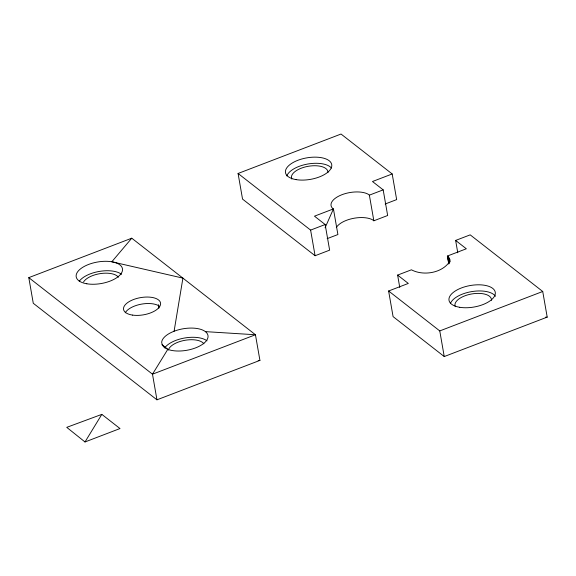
<?xml version="1.0" encoding="UTF-8"?>
<svg xmlns="http://www.w3.org/2000/svg" width="576" height="576" viewBox="0 0 576 576"><rect width="100%" height="100%" fill="white"/><g stroke="black" fill="none" stroke-linecap="round" stroke-linejoin="round"><path stroke-width="0.86" d="M397.62 275.09L408.312 283.442L388.613 290.988L393.084 316.62L444.24 356.551L547.2 317.117L542.729 291.485L470.189 234.857L455.638 240.43L466.33 248.782L447.365 256.039L448.474 256.867L449.712 259.164L449.561 261.72C441.85 273.19 423.252 276.113 411.43 269.806L397.62 275.09L399.751 287.446M174.089 331.236L182.916 278.129L111.816 261.778L131.76 238.198L255.449 334.757L259.927 360.389L156.96 399.823L33.271 303.271L28.8 277.632L131.76 238.198M325.08 227.815L333.432 208.915L332.323 208.087A20.657 9.605 -9.9 0 1 341.698 194.803A20.657 9.605 -9.9 0 1 367.942 194.09L369.367 195.149L373.846 220.788L387.655 215.496L383.177 189.864L372.485 181.512L392.191 173.966L396.662 199.606L385.171 204.005M84.996 441.965L101.83 414.367L120.002 428.551L84.996 441.965L66.744 427.356L101.83 414.367M327.168 238.637L337.903 234.547L333.432 208.915L314.474 216.173L325.159 224.525L329.638 250.157L315.086 255.73L242.546 199.109L238.075 173.47L341.035 134.035L392.191 173.966M369.367 195.149L383.177 189.864M238.075 173.47L310.608 230.098L325.159 224.525M388.613 290.988L439.762 330.919L542.729 291.485M545.429 317.21L547.2 317.117M258.149 360.482L259.927 360.389M205.409 331.632L255.449 334.757L152.489 374.191L28.8 277.632M373.846 220.788L372.42 219.722A20.657 9.605 -9.9 0 0 352.462 218.549A20.657 9.605 -9.9 0 0 336.312 227.549M162.137 344.635L167.796 349.351A23.479 10.915 -9.9 0 0 204.466 342.792A23.479 10.915 -9.9 0 0 191.772 328.075A23.479 10.915 -9.9 0 0 161.676 342.252L162.223 345.053L164.311 347.472L167.796 349.351L152.489 374.191L156.96 399.823M448.992 263.722L447.365 256.039L448.754 263.995M449.546 262.102L448.474 256.867L449.554 263.052M449.712 259.164L450.173 261.821M439.762 330.919L444.24 356.551M310.608 230.098L315.086 255.73M158.328 304.661L158.933 308.146M455.638 240.43L457.769 252.792M125.28 312.782A18.778 8.734 -9.9 0 1 140.89 304.243A18.778 8.734 -9.9 0 1 159.322 306.144M164.707 347.875A23.479 10.915 -9.9 0 1 184.975 337.939A23.479 10.915 -9.9 0 1 207.014 340.834M168.35 350.071A18.482 8.59 -9.9 0 1 184.889 340.308A18.482 8.59 -9.9 0 1 203.897 343.778M79.243 281.282A23.479 10.915 -9.9 0 1 99.576 271.375A23.479 10.915 -9.9 0 1 121.565 274.32M83.549 281.952A18.482 8.59 -9.9 0 1 100.994 273.506A18.482 8.59 -9.9 0 1 118.404 277.236M286.826 175.939A23.479 10.915 -9.9 0 1 307.678 164.038A23.479 10.915 -9.9 0 1 331.481 168.034M291.83 179.064A18.482 8.59 -9.9 0 1 308.102 166.32A18.482 8.59 -9.9 0 1 327.924 172.67M450.346 303.646A23.479 10.915 -9.9 0 1 471.881 291.578A23.479 10.915 -9.9 0 1 495.468 296.28M455.364 306.72A18.482 8.59 -9.9 0 1 471.636 293.976A18.482 8.59 -9.9 0 1 491.458 300.334M132.646 315.115A18.778 8.734 -9.9 0 0 160.603 303.768A18.778 8.734 -9.9 0 0 132.883 299.786A18.778 8.734 -9.9 0 0 132.646 315.115M86.839 283.788A23.479 10.915 -9.9 0 0 122.508 270.13A23.479 10.915 -9.9 0 0 88.632 264.434A23.479 10.915 -9.9 0 0 86.839 283.788M296.114 179.626A23.479 10.915 -9.9 0 0 331.776 165.967A23.479 10.915 -9.9 0 0 297.907 160.279A23.479 10.915 -9.9 0 0 296.114 179.626M459.72 307.296A23.479 10.915 -9.9 0 0 495.317 293.58A23.479 10.915 -9.9 0 0 461.362 287.964A23.479 10.915 -9.9 0 0 459.72 307.296"/></g></svg>
